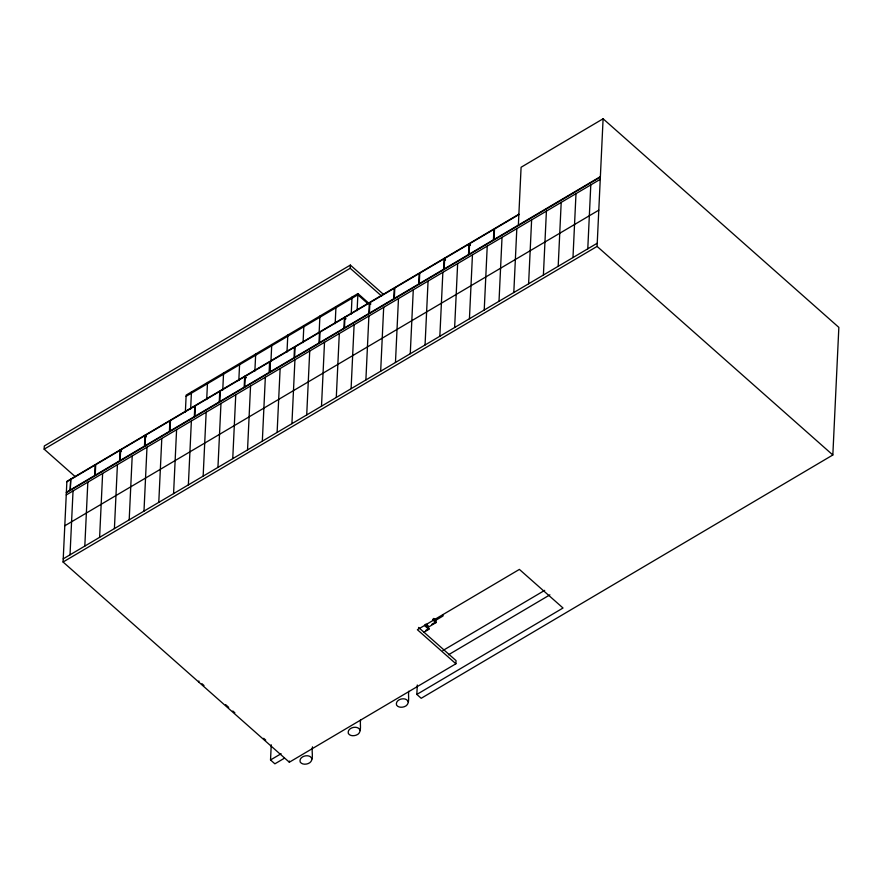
<?xml version="1.0" encoding="UTF-8"?>
<svg xmlns="http://www.w3.org/2000/svg" width="883" height="883" viewBox="0 0 883 883"><rect width="100%" height="100%" fill="white"/><g stroke="black" fill="none" stroke-linecap="round" stroke-linejoin="round"><path stroke-width="1.32" d="M75.143 476.577L44.15 449.16L44.305 445.981L350.352 265.088L383.288 294.238M418.542 627.427L456.036 660.605L455.893 663.773L289.337 762.217L63.079 562.018L66.887 481.356L95.143 464.646L94.636 475.551M70.165 490.021L70.673 479.116M70.287 489.944L70.806 479.028M70.022 554.833L73.035 490.926M84.812 546.091L87.825 482.184M95.221 475.209L95.728 464.303L120.077 449.911L121.457 451.136M99.613 537.35L102.627 473.443M114.404 528.608L117.417 464.701M119.558 460.827L120.077 449.911M120.143 460.484L120.651 449.568L145 435.176L146.39 436.401M129.194 519.855L132.207 455.959M144.481 446.081L145 435.176M145.066 445.749L145.574 434.833L169.922 420.451L169.415 431.357M143.984 511.114L146.997 447.217M158.785 502.372L161.799 438.465M169.989 431.014L170.507 420.109L194.845 405.716L194.337 416.621M173.576 493.63L176.589 429.723M185.364 412.151L186.158 395.109L357.913 293.586L369.05 303.443M190.64 409.028L191.445 391.986M188.366 484.888L191.379 420.981M194.922 416.279L195.43 405.374L219.779 390.981L219.26 401.897M206.699 399.535L207.505 382.494M203.156 476.147L206.169 412.24M198.807 682.117L198.863 680.97M219.845 401.555L220.353 390.639L244.701 376.246L246.092 377.483M217.946 467.405L220.971 403.498M222.759 390.043L223.565 373.001M232.748 458.652L235.761 394.756M238.818 380.551L239.624 363.509M244.183 387.162L244.701 376.246M244.768 386.82L245.275 375.904L269.624 361.522L269.116 372.427M247.538 449.911L250.551 386.003M254.878 371.07L255.684 354.017M262.328 441.169L265.341 377.262M270.938 361.577L271.743 344.525M277.119 432.427L280.132 368.52M286.997 352.085L287.803 335.032M284.326 758.254L274.889 763.828L270.529 759.965L271.247 744.81M294.039 357.692L294.547 346.787L270.209 361.18L269.69 372.085L270.187 361.6L294.536 347.207M294.613 357.35L295.132 346.445L319.48 332.052L318.962 342.968M291.92 423.685L294.933 359.778M303.057 342.593L303.862 325.54M289.337 762.217L289.392 761.069M306.71 414.944L309.723 351.037M319.116 333.101L319.911 316.048M319.547 342.626L320.054 331.71L344.403 317.328L345.794 318.553M321.5 406.191L324.514 342.295M311.92 758.95C310.198 753.067 298.377 755.969 300.198 762.051C301.854 764.523 305.363 764.546 307.913 763.674C314.955 761.345 311.114 752.073 312.494 746.841M335.176 323.608L335.97 306.556M336.291 397.449L339.304 333.553M343.895 328.233L344.403 317.328M344.469 327.891L344.977 316.986L369.326 302.593L370.717 303.818M381.588 296.037L350.198 268.266L350.352 265.088M351.224 314.116L352.03 297.063M351.092 388.708L354.105 324.801M357.107 310.639L357.913 293.586M368.818 313.498L369.326 302.593M365.882 379.966L368.895 316.059M369.392 313.156L369.911 302.251L394.248 287.858L393.741 298.763M360.098 730.484C358.366 724.59 346.555 727.493 348.377 733.585C350.032 736.047 353.531 736.069 356.092 735.197C362.703 733.133 359.547 724.634 360.606 719.711M380.672 371.224L383.686 307.317M394.315 298.432L394.833 287.516L419.182 273.123L418.663 284.039M395.463 362.483L398.476 298.575M410.264 353.741L413.277 289.834M419.248 283.697L419.756 272.792L444.105 258.399L445.496 259.624M408.277 702.007C406.544 696.113 394.734 699.027 396.555 705.109C398.211 707.581 401.71 707.592 404.259 706.731C410.882 704.656 407.725 696.157 408.785 691.234M425.054 344.988L428.067 281.092M518.365 225.11L521.091 167.262L603.1 118.786L838.85 327.383L832.835 454.988L421.202 698.287L416.842 694.424L417.284 684.998M439.844 336.246L442.858 272.339M443.586 269.304L444.105 258.399M444.171 268.962L444.679 258.057L469.028 243.664L470.418 244.889M432.88 619.104L435.981 621.842L435.937 622.67L428.741 626.93L426.721 624.27M423.697 632.405L428.84 629.358L428.884 628.53L424.756 624.877M443.078 615.153L443.045 615.981L435.838 620.241L435.882 619.402M454.635 327.505L457.648 263.598M468.52 254.569L469.028 243.664M469.094 254.227L469.613 243.322L493.95 228.929L493.442 239.845M469.436 318.763L472.449 254.856M484.226 310.021L487.239 246.114M494.016 239.503L494.535 228.587L518.884 214.205M499.016 301.28L502.03 237.372M513.807 292.527L516.82 228.631M528.608 283.785L531.621 219.889M543.398 275.043L546.411 211.136M558.188 266.302L561.202 202.395M572.979 257.56L575.992 193.653M587.78 248.818L590.793 184.911M832.835 454.988L597.085 246.401L603.1 118.786M44.15 449.16L350.198 268.266M186.103 396.324L357.858 294.812L367.979 303.763M66.865 481.776L95.132 465.065M95.706 464.723L120.055 450.33L121.446 451.555M120.629 449.988L144.978 435.595L146.368 436.831M145.563 435.253L169.9 420.871M170.485 420.529L194.834 406.136M195.408 405.794L219.757 391.401M220.331 391.059L244.679 376.666L246.07 377.902M245.264 376.335L269.602 361.942M295.11 346.864L319.458 332.472M320.032 332.129L344.381 317.748L345.772 318.973M344.966 317.405L369.304 303.012L370.694 304.238M369.889 302.67L394.237 288.277M394.811 287.935L419.16 273.553M419.734 273.211L444.083 258.818L445.474 260.043M444.668 258.476L469.005 244.083L470.396 245.308M469.59 243.741L493.939 229.348M494.513 229.006L518.862 214.624M66.368 492.261L600.374 176.633M66.346 492.736L600.352 177.108M66.247 494.944L600.252 179.315M64.79 525.793L598.795 210.165M63.223 558.851L597.239 243.222M63.079 562.018L597.085 246.401M431.864 624.281L435.981 621.842M425.794 630.363L428.884 628.53M442.836 650.561L544.701 590.352M270.529 759.965L281.103 753.718M448.509 654.767L549.899 594.844M416.842 694.424L563.023 608.012L519.392 569.403L417.383 629.7L455.893 663.773M433.774 618.409L435.838 620.241M432.847 619.932L435.937 622.67M425.65 624.182L428.741 626.93M424.712 625.705L428.84 629.358M201.953 683.696L204.006 685.517M225.607 704.634L228.697 707.371M232.814 711.003L234.867 712.824M263.675 738.309L265.728 740.131"/></g></svg>
